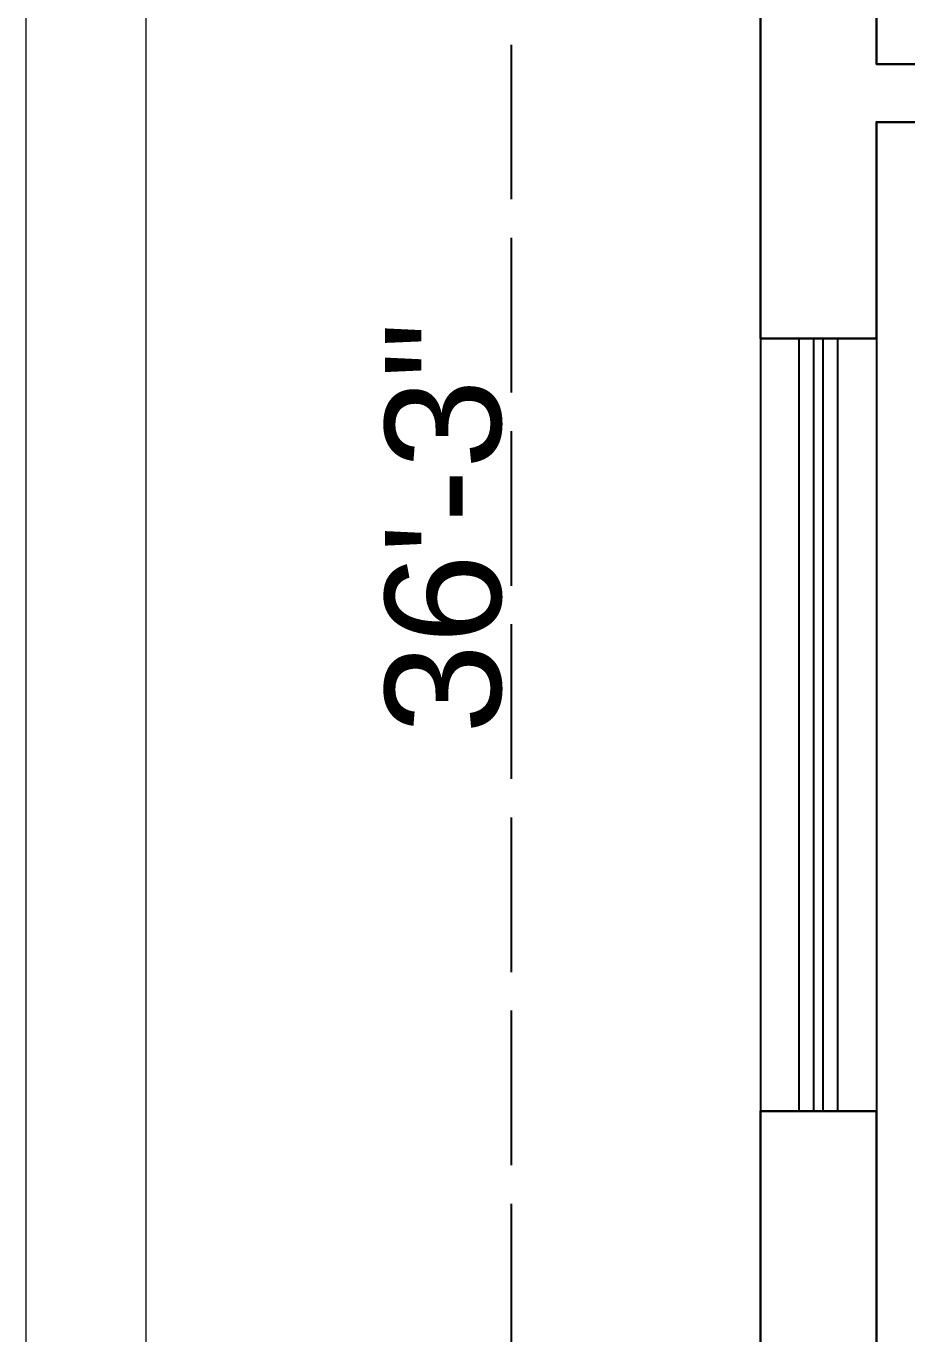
# Model space of a CAD drawing. Header units: feet. Extents: x 3867 to 6666, y -160 to 1574.
# Drawn here: x 6155 to 6223.4, y 111.8 to 213.3 of the extents above; entities that cross this region are included whole.
import ezdxf

# ---------------------------------------------------------------- set-up
doc = ezdxf.new("R2010")
doc.units = ezdxf.units.FT
doc.linetypes.add('ACAD_ISO02W100', pattern=[15, 12, -3])
doc.layers.add('5', color=5, linetype='Continuous')
doc.layers.add('PDF_0', color=3, linetype='Continuous')
doc.styles.get("Standard").update_dxf_attribs({"font": 'arial.ttf'})
doc.dimstyles.new('ISO-25', dxfattribs={"dimtxt": 4, "dimasz": 3, "dimexe": 1.25, "dimexo": 0.625, "dimtad": 1, "dimdec": 0, "dimlunit": 4, "dimtxsty": 'Standard', "dimblk": 'ARCHTICK', "dimcen": 2.5, "dimadec": 0, "dimazin": 0, "dimtfac": 1, "dimtdec": 0, "dimtmove": 0, "dimatfit": 3, "dimfxl": 1, "dimarcsym": 0})

# ---------------------------------------------------------------- blocks, each defined once
blk = doc.blocks.new('WD_WIN4')
for p, q in [((-0.5, 0.5), (0.5, 0.5)), ((-0.5, 0.12), (0.5, 0.12)), ((-0.5, -0.12), (0.5, -0.12)), ((-0.5, -0.5), (0.5, -0.5))]:
    blk.add_line(p, q)
blk = doc.blocks.new('_ArchTick')
at = {"color": 0, "linetype": 'ByBlock', "const_width": 0.15}
blk.add_lwpolyline([(-0.5, -0.5), (0.5, 0.5)], dxfattribs=at)
blk = doc.blocks.new('*D33')
at = {"color": 0, "linetype": 'ACAD_ISO02W100', "lineweight": -2, "transparency": 16777216}
for p, q in [((6211.36, 391.85), (6191.37, 391.85)), ((6192.62, 391.85), (6192.62, -43.15)), ((6211.36, -43.15), (6191.37, -43.15))]:
    blk.add_line(p, q, dxfattribs=at)
at = {"layer": 'Defpoints', "color": 0, "linetype": 'ACAD_ISO02W100', "lineweight": 30, "transparency": 16777216}
for p in [(6211.99, 391.85), (6192.62, -43.15), (6211.99, -43.15)]:
    blk.add_point(p, dxfattribs=at)
at = {"color": 0, "linetype": 'ACAD_ISO02W100', "lineweight": -2, "transparency": 16777216, "xscale": 3, "yscale": 3, "zscale": 3}
for p, rotation in [((6192.62, 391.85), 90), ((6192.62, -43.15), 270)]:
    blk.add_blockref('_ArchTick', p, dxfattribs=dict(at, rotation=rotation))
at = {"color": 0, "linetype": 'ACAD_ISO02W100', "transparency": 16777216, "insert": (6187.4, 174.35), "char_height": 4, "attachment_point": 5, "rotation": 90}
blk.add_mtext('{\\H2.25x;36\'-3"}', dxfattribs=at)

msp = doc.modelspace()

# ---------------------------------------------------------------- linework, layer by layer
at = {"lineweight": -3}
for p, q in [((6211.99, 391.85), (6211.99, -43.15)), ((6220.99, 340.85), (6220.99, 210.35)), ((6306.49, 210.35), (6220.99, 210.35)), ((6306.49, 205.85), (6220.99, 205.85)), ((6220.99, 205.85), (6220.99, 15.35))]:
    msp.add_line(p, q, dxfattribs=at)
for p, q in [((6220.99, 189.05), (6211.99, 189.05)), ((6220.99, 129.05), (6211.99, 129.05))]:
    msp.add_line(p, q)
at = {"lineweight": 30}
for points in [[(6211.99, 189.05), (6220.99, 189.05), (6220.99, 205.85), (6306.49, 205.85), (6306.49, 210.35), (6220.99, 210.35), (6220.99, 251.86), (6211.99, 251.86)], [(6211.99, 87.08), (6220.99, 87.08), (6220.99, 129.05), (6211.99, 129.05)]]:
    msp.add_lwpolyline(points, close=True, dxfattribs=at)
at = {"layer": 'PDF_0', "color": 7, "lineweight": 0}
for points in [[(6154.97, -160.29), (6154.97, 465.23), (6659.64, 465.23), (6659.64, 321.75), (6659.64, -160.29)], [(6653.28, 458.63), (6653.28, -153.93), (6164.3, -153.93), (6164.3, 458.63)]]:
    msp.add_lwpolyline(points, close=True, dxfattribs=at)

# ---------------------------------------------------------------- block references
at = {"layer": '5', "xscale": 60, "yscale": 3, "zscale": 60, "rotation": 89.99999999998818}
msp.add_blockref('WD_WIN4', (6216.49, 159.05), dxfattribs=at)

# ---------------------------------------------------------------- dimensions: what is measured, and where the dimension line sits
at = {"color": 5, "linetype": 'ACAD_ISO02W100'}
dim = msp.add_linear_dim(base=(6192.62, -43.15), p1=(6211.99, 391.85), p2=(6211.99, -43.15), angle=90, text='{\\H2.25x;<>}', dimstyle='ISO-25', dxfattribs=at)
dim.commit()
dim.dimension.update_dxf_attribs({"geometry": '*D33', "text_midpoint": (6187.4, 174.35)})

doc.saveas('drawing.dxf')
